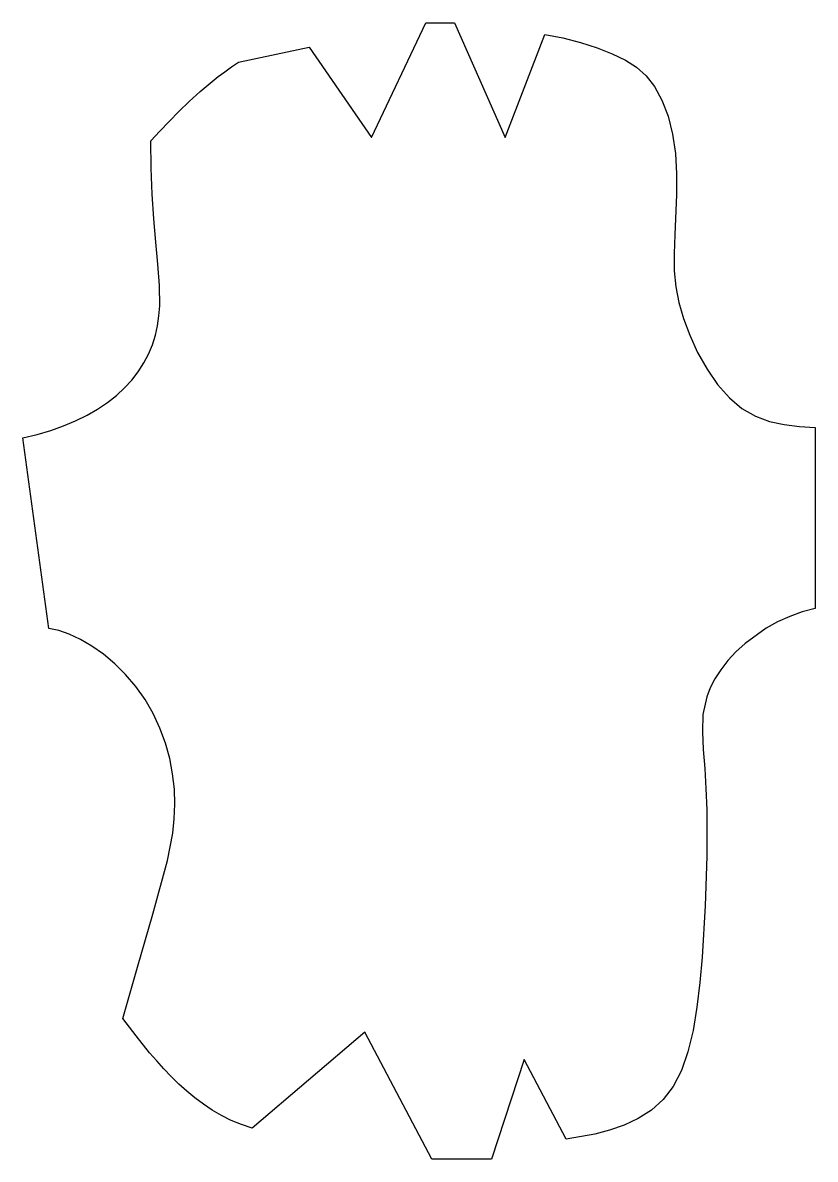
# Model space of a CAD drawing. Extents: x 78 to 220, y 3 to 207.
import ezdxf

# ---------------------------------------------------------------- set-up
doc = ezdxf.new("R2010")
doc.units = 0
doc.layers.get('0').update_dxf_attribs({"linetype": 'CONTINUOUS'})

# ---------------------------------------------------------------- blocks, each defined once
blk = doc.blocks.new('BLOCK_2')
at = {"color": 7}
blk.add_lwpolyline([(149.91, 207.2), (155.08, 207.2), (164.12, 186.64), (171.27, 205.09), (174.49, 204.49), (177.63, 203.67), (180.6, 202.69), (183.3, 201.61), (185.67, 200.47), (187.67, 199.22), (189.39, 197.7), (190.89, 195.76), (192.22, 193.33), (193.32, 190.44), (194.14, 187.21), (194.64, 183.73), (194.85, 180.11), (194.83, 176.42), (194.51, 169.19), (194.4, 165.84), (194.44, 162.73), (194.7, 159.83), (195.24, 157.02), (196.07, 154.15), (197.21, 151.15), (198.62, 148.08), (200.3, 145.08), (202.2, 142.31), (204.3, 139.93), (206.56, 138.04), (208.96, 136.65), (211.48, 135.72), (214.11, 135.14), (216.85, 134.81), (219.69, 134.62), (219.69, 102.14), (217.36, 101.55), (215.11, 100.76), (212.94, 99.79), (210.88, 98.64), (207.13, 95.91), (205.49, 94.4), (204.03, 92.82), (202.77, 91.19), (201.71, 89.56), (200.87, 87.92), (200.24, 86.31), (199.57, 83.16), (199.46, 80.05), (199.63, 76.86), (199.89, 73.49), (200.11, 69.9), (200.25, 66.07), (200.29, 62.02), (200.25, 57.77), (199.98, 48.83), (199.44, 39.63), (199.04, 35.08), (198.5, 30.68), (197.8, 26.52), (196.89, 22.7), (195.72, 19.33), (194.26, 16.47), (192.46, 14.13), (190.36, 12.24), (187.98, 10.74), (185.43, 9.55), (182.81, 8.62), (180.19, 7.9), (175.06, 7.01), (167.54, 21.29), (161.71, 3.41), (150.97, 3.41), (138.97, 26.19), (118.83, 8.99), (116.9, 9.63), (115.06, 10.38), (113.31, 11.24), (111.65, 12.2), (110.06, 13.26), (108.54, 14.4), (107.08, 15.62), (105.67, 16.9), (104.31, 18.23), (102.99, 19.62), (101.7, 21.04), (100.44, 22.5), (98, 25.52), (95.66, 28.64), (98.24, 37.88), (100.99, 47.37), (103.63, 56.95), (104.57, 61.9), (104.84, 64.47), (104.95, 67.09), (104.86, 69.78), (104.56, 72.51), (104.04, 75.26), (103.28, 78), (102.29, 80.7), (101.06, 83.32), (99.61, 85.82), (97.96, 88.17), (96.14, 90.32), (94.19, 92.26), (92.15, 93.97), (90.08, 95.43), (88.03, 96.62), (86.04, 97.55), (84.15, 98.21), (82.4, 98.59), (77.7, 132.76), (80.27, 133.39), (82.71, 134.11), (85.01, 134.93), (87.18, 135.83), (89.22, 136.83), (91.11, 137.92), (92.86, 139.09), (94.47, 140.36), (95.93, 141.71), (97.24, 143.13), (98.4, 144.63), (99.4, 146.19), (100.24, 147.8), (100.93, 149.46), (101.46, 151.15), (101.85, 152.88), (102.11, 154.64), (102.24, 156.42), (102.22, 160.08), (101.93, 163.88), (101.54, 167.86), (101.16, 172.06), (100.87, 176.48), (100.69, 181.14), (100.65, 186.02), (102.24, 187.75), (103.91, 189.51), (105.67, 191.3), (107.53, 193.09), (109.51, 194.88), (110.54, 195.77), (111.62, 196.66), (112.73, 197.54), (113.89, 198.41), (115.09, 199.27), (116.35, 200.12), (129.02, 202.83), (140.21, 186.64), (149.91, 207.2)], dxfattribs=at)

msp = doc.modelspace()

# ---------------------------------------------------------------- block references
msp.add_blockref('BLOCK_2', (0, 0))

doc.saveas('drawing.dxf')
